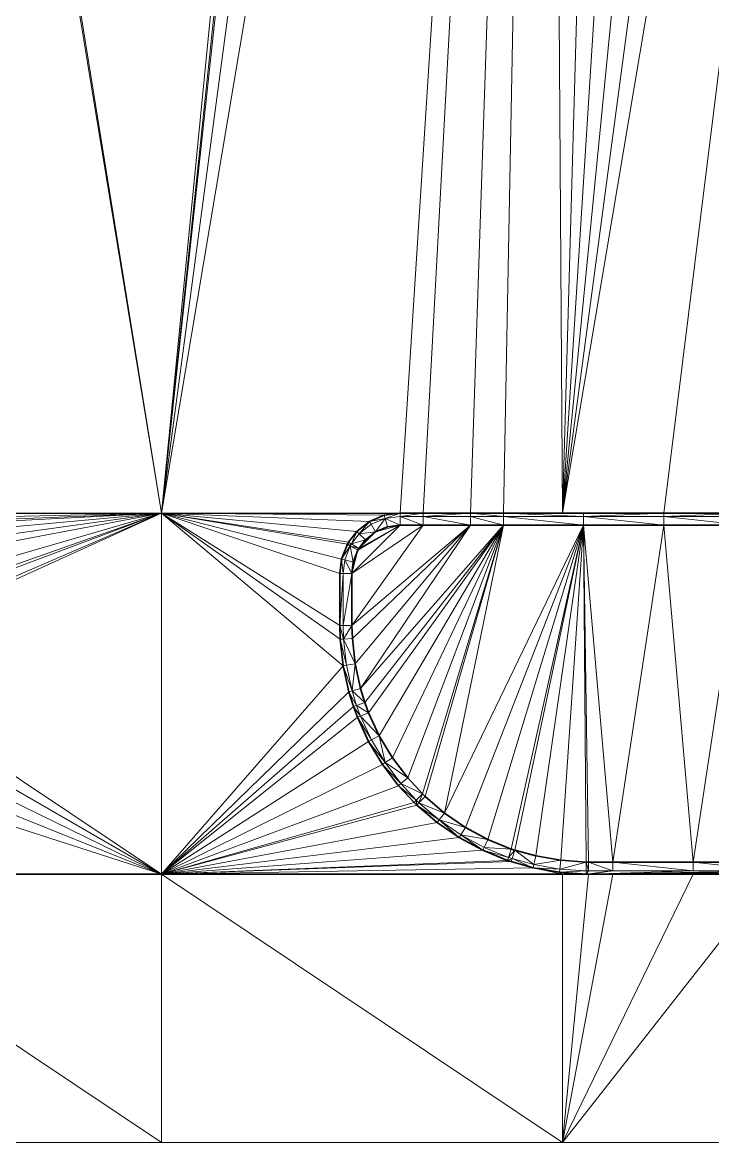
# Model space of a CAD drawing. Header units: metres. Extents: x 246428 to 246884, y 7418966 to 7419490.
# Drawn here: x 246728.28 to 246736.88, y 7419380.21 to 7419394.18 of the extents above; entities that cross this region are included whole.
import ezdxf

# ---------------------------------------------------------------- set-up
doc = ezdxf.new("R2010")
doc.units = ezdxf.units.M
doc.linetypes.add('blank name', pattern=[0])
doc.linetypes.add('HIDDEN', pattern=[9.525, 6.35, -3.175])
doc.layers.add('_12D_UNMAPPED', color=7, linetype='Continuous')
doc.layers.add('GRADELINES', color=250, linetype='HIDDEN', lineweight=25)
for name, color, linetype, lineweight, true_color in [('KERB_BACK', 7, 'Continuous', 35, 0x5fd2ff), ('KERB_LINE', 7, 'Continuous', 18, 0xb9b9b9), ('KERB_LIP', 7, 'Continuous', 35, 0x5fd2ff), ('KERB_TOP', 7, 'Continuous', 18, 0xb9b9b9)]:
    doc.layers.add(name, color=color, linetype=linetype, lineweight=lineweight, true_color=true_color)

msp = doc.modelspace()

# ---------------------------------------------------------------- linework, layer by layer
at = {"layer": '_12D_UNMAPPED', "color": 3, "linetype": 'blank name', "lineweight": 0}
for points in [[(246730.008, 7419388.055, 35.487), (246725.383, 7419416.69, 35.116), (246732.825, 7419416.708, 35.252)], [(246730.008, 7419388.055, 35.487), (246732.825, 7419416.708, 35.252), (246733.018, 7419416.66, 35.256)], [(246730.008, 7419388.055, 35.487), (246725.008, 7419388.055, 35.396), (246725.309, 7419416.671, 35.116)], [(246730.008, 7419388.055, 35.487), (246725.309, 7419416.671, 35.116), (246725.383, 7419416.69, 35.116)], [(246733.102, 7419416.655, 35.258), (246730.008, 7419388.055, 35.487), (246733.018, 7419416.66, 35.256)], [(246733.818, 7419416.655, 35.271), (246730.008, 7419388.055, 35.487), (246733.102, 7419416.655, 35.258)], [(246730.008, 7419388.055, 35.487), (246734.818, 7419416.655, 35.289), (246732.983, 7419388.055, 35.542)], [(246733.818, 7419416.655, 35.271), (246734.818, 7419416.655, 35.289), (246730.008, 7419388.055, 35.487)], [(246734.818, 7419416.655, 35.289), (246732.983, 7419388.055, 35.542), (246732.983, 7419388.055, 35.542)], [(246734.818, 7419416.655, 35.289), (246733.271, 7419388.055, 35.547), (246732.983, 7419388.055, 35.542)], [(246734.818, 7419416.655, 35.289), (246733.862, 7419388.055, 35.559), (246733.271, 7419388.055, 35.547)], [(246734.271, 7419388.055, 35.567), (246733.862, 7419388.055, 35.559), (246734.818, 7419416.655, 35.289)], [(246735.008, 7419388.055, 35.579), (246734.271, 7419388.055, 35.567), (246734.818, 7419416.655, 35.289)], [(246735.008, 7419388.055, 35.579), (246734.818, 7419416.655, 35.289), (246735.818, 7419416.655, 35.307)], [(246737.818, 7419416.655, 35.344), (246735.008, 7419388.055, 35.579), (246736.818, 7419416.655, 35.326)], [(246735.008, 7419388.055, 35.579), (246739.818, 7419416.655, 35.38), (246736.271, 7419388.055, 35.603)], [(246736.818, 7419416.655, 35.326), (246735.008, 7419388.055, 35.579), (246735.818, 7419416.655, 35.307)], [(246737.818, 7419416.655, 35.344), (246738.818, 7419416.655, 35.362), (246735.008, 7419388.055, 35.579)], [(246738.818, 7419416.655, 35.362), (246739.818, 7419416.655, 35.38), (246735.008, 7419388.055, 35.579)], [(246739.818, 7419416.655, 35.38), (246737.271, 7419388.055, 35.621), (246736.271, 7419388.055, 35.603)], [(246730.008, 7419388.055, 35.487), (246725.279, 7419388.055, 35.401), (246725.008, 7419388.055, 35.396)], [(246730.008, 7419388.055, 35.487), (246725.46, 7419388.033, 35.404), (246725.279, 7419388.055, 35.401)], [(246725.646, 7419387.96, 35.406), (246725.46, 7419388.033, 35.404), (246730.008, 7419388.055, 35.487)], [(246725.748, 7419387.891, 35.408), (246725.646, 7419387.96, 35.406), (246730.008, 7419388.055, 35.487)], [(246725.805, 7419387.84, 35.408), (246725.748, 7419387.891, 35.408), (246730.008, 7419388.055, 35.487)], [(246725.928, 7419387.683, 35.408), (246725.805, 7419387.84, 35.408), (246730.008, 7419388.055, 35.487)], [(246726.004, 7419387.499, 35.408), (246725.928, 7419387.683, 35.408), (246730.008, 7419388.055, 35.487)], [(246730.008, 7419383.555, 35.442), (246726.001, 7419386.235, 35.396), (246730.008, 7419388.055, 35.487)], [(246726.001, 7419386.235, 35.396), (246726.012, 7419386.33, 35.397), (246730.008, 7419388.055, 35.487)], [(246726.029, 7419387.305, 35.407), (246726.004, 7419387.499, 35.408), (246730.008, 7419388.055, 35.487)], [(246726.012, 7419386.33, 35.397), (246726.028, 7419386.568, 35.4), (246730.008, 7419388.055, 35.487)], [(246726.028, 7419386.568, 35.4), (246726.029, 7419386.655, 35.401), (246730.008, 7419388.055, 35.487)], [(246726.029, 7419386.901, 35.403), (246726.029, 7419387.305, 35.407), (246730.008, 7419388.055, 35.487)], [(246726.029, 7419386.655, 35.401), (246726.029, 7419386.901, 35.403), (246730.008, 7419388.055, 35.487)], [(246730.008, 7419388.055, 35.487), (246732.983, 7419388.055, 35.542), (246732.786, 7419388.029, 35.538)], [(246730.008, 7419388.055, 35.487), (246732.326, 7419387.668, 35.526), (246732.254, 7419387.482, 35.523)], [(246730.008, 7419388.055, 35.487), (246732.786, 7419388.029, 35.538), (246732.602, 7419387.951, 35.534)], [(246730.008, 7419388.055, 35.487), (246732.602, 7419387.951, 35.534), (246732.445, 7419387.828, 35.53)], [(246730.008, 7419388.055, 35.487), (246732.445, 7419387.828, 35.53), (246732.342, 7419387.694, 35.526)], [(246730.008, 7419388.055, 35.487), (246732.342, 7419387.694, 35.526), (246732.326, 7419387.668, 35.526)], [(246730.008, 7419388.055, 35.487), (246732.254, 7419387.482, 35.523), (246732.233, 7419387.305, 35.521)], [(246730.008, 7419388.055, 35.487), (246732.233, 7419387.305, 35.521), (246732.233, 7419386.655, 35.514)], [(246730.008, 7419388.055, 35.487), (246732.233, 7419386.655, 35.514), (246732.238, 7419386.483, 35.513)], [(246730.008, 7419388.055, 35.487), (246732.238, 7419386.483, 35.513), (246732.274, 7419386.152, 35.511)], [(246730.008, 7419383.555, 35.442), (246730.008, 7419388.055, 35.487), (246732.274, 7419386.152, 35.511)], [(246732.786, 7419388.029, 35.538), (246732.983, 7419388.055, 35.542), (246732.796, 7419387.99, 35.688)], [(246732.983, 7419388.055, 35.542), (246732.983, 7419388.015, 35.692), (246732.796, 7419387.99, 35.688)], [(246732.983, 7419388.015, 35.692), (246732.983, 7419388.055, 35.542), (246732.983, 7419388.015, 35.692)], [(246733.271, 7419388.055, 35.547), (246733.271, 7419388.015, 35.697), (246732.983, 7419388.015, 35.692)], [(246732.983, 7419388.055, 35.542), (246733.271, 7419388.055, 35.547), (246732.983, 7419388.015, 35.692)], [(246732.983, 7419388.055, 35.542), (246732.983, 7419388.055, 35.542), (246732.983, 7419388.015, 35.692)], [(246733.271, 7419388.055, 35.547), (246733.862, 7419388.055, 35.559), (246733.271, 7419388.015, 35.697)], [(246733.862, 7419388.055, 35.559), (246733.862, 7419388.015, 35.709), (246733.271, 7419388.015, 35.697)], [(246733.862, 7419388.055, 35.559), (246734.271, 7419388.015, 35.717), (246733.862, 7419388.015, 35.709)], [(246733.862, 7419388.055, 35.559), (246734.271, 7419388.055, 35.567), (246734.271, 7419388.015, 35.717)], [(246734.271, 7419388.055, 35.567), (246735.008, 7419388.055, 35.579), (246735.271, 7419388.055, 35.585)], [(246734.271, 7419388.015, 35.717), (246734.271, 7419388.055, 35.567), (246735.271, 7419388.015, 35.735)], [(246735.271, 7419388.055, 35.585), (246735.271, 7419388.015, 35.735), (246734.271, 7419388.055, 35.567)], [(246736.271, 7419388.055, 35.603), (246735.271, 7419388.055, 35.585), (246735.008, 7419388.055, 35.579)], [(246735.271, 7419388.055, 35.585), (246736.271, 7419388.055, 35.603), (246735.271, 7419388.015, 35.735)], [(246736.271, 7419388.055, 35.603), (246736.271, 7419388.015, 35.753), (246735.271, 7419388.015, 35.735)], [(246737.271, 7419388.055, 35.621), (246737.271, 7419388.015, 35.771), (246736.271, 7419388.015, 35.753)], [(246736.271, 7419388.055, 35.603), (246737.271, 7419388.055, 35.621), (246736.271, 7419388.015, 35.753)], [(246732.445, 7419387.828, 35.53), (246732.602, 7419387.951, 35.534), (246732.474, 7419387.8, 35.68)], [(246732.602, 7419387.951, 35.534), (246732.622, 7419387.917, 35.684), (246732.474, 7419387.8, 35.68)], [(246732.474, 7419387.8, 35.68), (246732.622, 7419387.917, 35.684), (246732.678, 7419387.822, 35.684)], [(246732.602, 7419387.951, 35.534), (246732.786, 7419388.029, 35.538), (246732.796, 7419387.99, 35.688)], [(246732.602, 7419387.951, 35.534), (246732.796, 7419387.99, 35.688), (246732.622, 7419387.917, 35.684)], [(246732.622, 7419387.917, 35.684), (246732.796, 7419387.99, 35.688), (246732.678, 7419387.822, 35.684)], [(246732.796, 7419387.99, 35.688), (246732.825, 7419387.884, 35.688), (246732.678, 7419387.822, 35.684)], [(246732.796, 7419387.99, 35.688), (246732.983, 7419388.015, 35.692), (246732.983, 7419387.905, 35.692)], [(246732.796, 7419387.99, 35.688), (246732.983, 7419387.905, 35.692), (246732.825, 7419387.884, 35.688)], [(246732.983, 7419388.015, 35.692), (246732.983, 7419388.015, 35.692), (246732.983, 7419387.905, 35.692)], [(246732.983, 7419388.015, 35.692), (246733.271, 7419388.015, 35.697), (246733.271, 7419387.905, 35.697)], [(246732.983, 7419387.905, 35.692), (246732.983, 7419388.015, 35.692), (246732.983, 7419387.905, 35.692)], [(246732.983, 7419388.015, 35.692), (246733.271, 7419387.905, 35.697), (246732.983, 7419387.905, 35.692)], [(246733.271, 7419388.015, 35.697), (246733.862, 7419387.905, 35.709), (246733.271, 7419387.905, 35.697)], [(246733.271, 7419388.015, 35.697), (246733.862, 7419388.015, 35.709), (246733.862, 7419387.905, 35.709)], [(246733.862, 7419388.015, 35.709), (246734.271, 7419388.015, 35.717), (246734.271, 7419387.905, 35.717)], [(246733.862, 7419388.015, 35.709), (246734.271, 7419387.905, 35.717), (246733.862, 7419387.905, 35.709)], [(246735.271, 7419387.905, 35.735), (246734.271, 7419388.015, 35.717), (246735.271, 7419388.015, 35.735)], [(246734.271, 7419388.015, 35.717), (246735.271, 7419387.905, 35.735), (246734.271, 7419387.905, 35.717)], [(246735.271, 7419388.015, 35.735), (246736.271, 7419387.905, 35.753), (246735.271, 7419387.905, 35.735)], [(246735.271, 7419388.015, 35.735), (246736.271, 7419388.015, 35.753), (246736.271, 7419387.905, 35.753)], [(246736.271, 7419388.015, 35.753), (246737.271, 7419387.905, 35.771), (246736.271, 7419387.905, 35.753)], [(246736.271, 7419388.015, 35.753), (246737.271, 7419388.015, 35.771), (246737.271, 7419387.905, 35.771)], [(246732.342, 7419387.694, 35.526), (246732.445, 7419387.828, 35.53), (246732.376, 7419387.673, 35.676)], [(246732.445, 7419387.828, 35.53), (246732.474, 7419387.8, 35.68), (246732.376, 7419387.673, 35.676)], [(246732.376, 7419387.673, 35.676), (246732.474, 7419387.8, 35.68), (246732.553, 7419387.723, 35.68)], [(246733.862, 7419387.905, 35.709), (246732.383, 7419386.655, 35.664), (246733.271, 7419387.905, 35.697)], [(246732.458, 7419387.595, 35.676), (246732.983, 7419387.905, 35.692), (246732.383, 7419387.305, 35.671)], [(246732.388, 7419386.492, 35.663), (246732.383, 7419386.655, 35.664), (246733.862, 7419387.905, 35.709)], [(246732.383, 7419386.655, 35.664), (246732.383, 7419387.305, 35.671), (246733.271, 7419387.905, 35.697)], [(246733.271, 7419387.905, 35.697), (246732.383, 7419387.305, 35.671), (246732.983, 7419387.905, 35.692)], [(246732.383, 7419387.305, 35.671), (246732.983, 7419387.905, 35.692), (246732.983, 7419387.905, 35.692)], [(246732.422, 7419386.177, 35.661), (246732.388, 7419386.492, 35.663), (246733.862, 7419387.905, 35.709)], [(246732.49, 7419385.867, 35.658), (246732.422, 7419386.177, 35.661), (246733.862, 7419387.905, 35.709)], [(246732.47, 7419387.616, 35.676), (246732.983, 7419387.905, 35.692), (246732.458, 7419387.595, 35.676)], [(246732.678, 7419387.822, 35.684), (246732.983, 7419387.905, 35.692), (246732.47, 7419387.616, 35.676)], [(246732.553, 7419387.723, 35.68), (246732.678, 7419387.822, 35.684), (246732.47, 7419387.616, 35.676)], [(246732.474, 7419387.8, 35.68), (246732.678, 7419387.822, 35.684), (246732.553, 7419387.723, 35.68)], [(246734.271, 7419387.905, 35.717), (246732.49, 7419385.867, 35.658), (246733.862, 7419387.905, 35.709)], [(246732.544, 7419385.694, 35.657), (246732.49, 7419385.867, 35.658), (246734.271, 7419387.905, 35.717)], [(246732.591, 7419385.566, 35.657), (246732.544, 7419385.694, 35.657), (246734.271, 7419387.905, 35.717)], [(246732.724, 7419385.279, 35.658), (246732.591, 7419385.566, 35.657), (246734.271, 7419387.905, 35.717)], [(246732.825, 7419387.884, 35.688), (246732.983, 7419387.905, 35.692), (246732.678, 7419387.822, 35.684)], [(246732.887, 7419385.006, 35.658), (246732.724, 7419385.279, 35.658), (246734.271, 7419387.905, 35.717)], [(246733.078, 7419384.753, 35.658), (246732.887, 7419385.006, 35.658), (246734.271, 7419387.905, 35.717)], [(246733.263, 7419384.554, 35.659), (246733.078, 7419384.753, 35.658), (246734.271, 7419387.905, 35.717)], [(246733.295, 7419384.522, 35.659), (246733.263, 7419384.554, 35.659), (246734.271, 7419387.905, 35.717)], [(246733.536, 7419384.316, 35.663), (246733.295, 7419384.522, 35.659), (246734.271, 7419387.905, 35.717)], [(246735.271, 7419387.905, 35.735), (246733.536, 7419384.316, 35.663), (246734.271, 7419387.905, 35.717)], [(246733.797, 7419384.137, 35.666), (246733.536, 7419384.316, 35.663), (246735.271, 7419387.905, 35.735)], [(246734.076, 7419383.986, 35.67), (246733.797, 7419384.137, 35.666), (246735.271, 7419387.905, 35.735)], [(246734.37, 7419383.867, 35.673), (246734.076, 7419383.986, 35.67), (246735.271, 7419387.905, 35.735)], [(246734.413, 7419383.852, 35.673), (246734.37, 7419383.867, 35.673), (246735.271, 7419387.905, 35.735)], [(246734.675, 7419383.78, 35.678), (246734.413, 7419383.852, 35.673), (246735.271, 7419387.905, 35.735)], [(246734.987, 7419383.726, 35.684), (246734.675, 7419383.78, 35.678), (246735.271, 7419387.905, 35.735)], [(246735.304, 7419383.705, 35.689), (246734.987, 7419383.726, 35.684), (246735.271, 7419387.905, 35.735)], [(246735.636, 7419383.705, 35.695), (246735.333, 7419383.705, 35.69), (246735.271, 7419387.905, 35.735)], [(246736.271, 7419387.905, 35.753), (246735.636, 7419383.705, 35.695), (246735.271, 7419387.905, 35.735)], [(246735.333, 7419383.705, 35.69), (246735.304, 7419383.705, 35.689), (246735.271, 7419387.905, 35.735)], [(246736.636, 7419383.705, 35.713), (246735.636, 7419383.705, 35.695), (246736.271, 7419387.905, 35.753)], [(246737.271, 7419387.905, 35.771), (246736.636, 7419383.705, 35.713), (246736.271, 7419387.905, 35.753)], [(246737.636, 7419383.705, 35.732), (246736.636, 7419383.705, 35.713), (246737.271, 7419387.905, 35.771)], [(246732.254, 7419387.482, 35.523), (246732.326, 7419387.668, 35.526), (246732.361, 7419387.648, 35.676)], [(246732.254, 7419387.482, 35.523), (246732.361, 7419387.648, 35.676), (246732.293, 7419387.472, 35.673)], [(246732.293, 7419387.472, 35.673), (246732.361, 7419387.648, 35.676), (246732.4, 7419387.446, 35.673)], [(246732.326, 7419387.668, 35.526), (246732.342, 7419387.694, 35.526), (246732.376, 7419387.673, 35.676)], [(246732.326, 7419387.668, 35.526), (246732.376, 7419387.673, 35.676), (246732.361, 7419387.648, 35.676)], [(246732.361, 7419387.648, 35.676), (246732.376, 7419387.673, 35.676), (246732.47, 7419387.616, 35.676)], [(246732.361, 7419387.648, 35.676), (246732.47, 7419387.616, 35.676), (246732.458, 7419387.595, 35.676)], [(246732.361, 7419387.648, 35.676), (246732.458, 7419387.595, 35.676), (246732.4, 7419387.446, 35.673)], [(246732.376, 7419387.673, 35.676), (246732.553, 7419387.723, 35.68), (246732.47, 7419387.616, 35.676)], [(246732.4, 7419387.446, 35.673), (246732.458, 7419387.595, 35.676), (246732.383, 7419387.305, 35.671)], [(246732.233, 7419387.305, 35.521), (246732.254, 7419387.482, 35.523), (246732.273, 7419387.305, 35.671)], [(246732.254, 7419387.482, 35.523), (246732.293, 7419387.472, 35.673), (246732.273, 7419387.305, 35.671)], [(246732.273, 7419387.305, 35.671), (246732.293, 7419387.472, 35.673), (246732.383, 7419387.305, 35.671)], [(246732.293, 7419387.472, 35.673), (246732.4, 7419387.446, 35.673), (246732.383, 7419387.305, 35.671)], [(246732.233, 7419386.655, 35.514), (246732.233, 7419387.305, 35.521), (246732.273, 7419387.305, 35.671)], [(246732.233, 7419386.655, 35.514), (246732.273, 7419387.305, 35.671), (246732.273, 7419386.655, 35.664)], [(246732.273, 7419386.655, 35.664), (246732.383, 7419387.305, 35.671), (246732.383, 7419386.655, 35.664)], [(246732.273, 7419386.655, 35.664), (246732.273, 7419387.305, 35.671), (246732.383, 7419387.305, 35.671)], [(246732.238, 7419386.483, 35.513), (246732.233, 7419386.655, 35.514), (246732.278, 7419386.486, 35.663)], [(246732.233, 7419386.655, 35.514), (246732.273, 7419386.655, 35.664), (246732.278, 7419386.486, 35.663)], [(246732.278, 7419386.486, 35.663), (246732.273, 7419386.655, 35.664), (246732.383, 7419386.655, 35.664)], [(246732.278, 7419386.486, 35.663), (246732.383, 7419386.655, 35.664), (246732.388, 7419386.492, 35.663)], [(246732.238, 7419386.483, 35.513), (246732.278, 7419386.486, 35.663), (246732.314, 7419386.159, 35.661)], [(246732.274, 7419386.152, 35.511), (246732.238, 7419386.483, 35.513), (246732.314, 7419386.159, 35.661)], [(246732.278, 7419386.486, 35.663), (246732.388, 7419386.492, 35.663), (246732.422, 7419386.177, 35.661)], [(246732.314, 7419386.159, 35.661), (246732.278, 7419386.486, 35.663), (246732.422, 7419386.177, 35.661)], [(246725.938, 7419385.908, 35.391), (246726.001, 7419386.235, 35.396), (246730.008, 7419383.555, 35.442)], [(246730.008, 7419383.555, 35.442), (246732.274, 7419386.152, 35.511), (246732.346, 7419385.827, 35.508)], [(246732.274, 7419386.152, 35.511), (246732.314, 7419386.159, 35.661), (246732.384, 7419385.838, 35.658)], [(246732.346, 7419385.827, 35.508), (246732.274, 7419386.152, 35.511), (246732.384, 7419385.838, 35.658)], [(246732.384, 7419385.838, 35.658), (246732.314, 7419386.159, 35.661), (246732.422, 7419386.177, 35.661)], [(246732.384, 7419385.838, 35.658), (246732.422, 7419386.177, 35.661), (246732.49, 7419385.867, 35.658)], [(246725.841, 7419385.59, 35.386), (246725.938, 7419385.908, 35.391), (246730.008, 7419383.555, 35.442)], [(246730.008, 7419383.555, 35.442), (246732.346, 7419385.827, 35.508), (246732.402, 7419385.645, 35.507)], [(246732.346, 7419385.827, 35.508), (246732.384, 7419385.838, 35.658), (246732.44, 7419385.658, 35.657)], [(246732.402, 7419385.645, 35.507), (246732.346, 7419385.827, 35.508), (246732.44, 7419385.658, 35.657)], [(246732.384, 7419385.838, 35.658), (246732.49, 7419385.867, 35.658), (246732.544, 7419385.694, 35.657)], [(246732.44, 7419385.658, 35.657), (246732.384, 7419385.838, 35.658), (246732.544, 7419385.694, 35.657)], [(246732.44, 7419385.658, 35.657), (246732.544, 7419385.694, 35.657), (246732.591, 7419385.566, 35.657)], [(246725.709, 7419385.283, 35.38), (246725.841, 7419385.59, 35.386), (246730.008, 7419383.555, 35.442)], [(246730.008, 7419383.555, 35.442), (246732.402, 7419385.645, 35.507), (246732.452, 7419385.511, 35.507)], [(246732.402, 7419385.645, 35.507), (246732.44, 7419385.658, 35.657), (246732.489, 7419385.526, 35.657)], [(246732.452, 7419385.511, 35.507), (246732.402, 7419385.645, 35.507), (246732.489, 7419385.526, 35.657)], [(246732.489, 7419385.526, 35.657), (246732.44, 7419385.658, 35.657), (246732.591, 7419385.566, 35.657)], [(246732.489, 7419385.526, 35.657), (246732.591, 7419385.566, 35.657), (246732.724, 7419385.279, 35.658)], [(246730.008, 7419383.555, 35.442), (246732.452, 7419385.511, 35.507), (246732.591, 7419385.208, 35.508)], [(246732.452, 7419385.511, 35.507), (246732.489, 7419385.526, 35.657), (246732.627, 7419385.227, 35.658)], [(246732.591, 7419385.208, 35.508), (246732.452, 7419385.511, 35.507), (246732.627, 7419385.227, 35.658)], [(246732.627, 7419385.227, 35.658), (246732.489, 7419385.526, 35.657), (246732.724, 7419385.279, 35.658)], [(246725.546, 7419384.993, 35.375), (246725.709, 7419385.283, 35.38), (246730.008, 7419383.555, 35.442)], [(246732.796, 7419384.945, 35.658), (246732.627, 7419385.227, 35.658), (246732.724, 7419385.279, 35.658)], [(246732.796, 7419384.945, 35.658), (246732.724, 7419385.279, 35.658), (246732.887, 7419385.006, 35.658)], [(246730.008, 7419383.555, 35.442), (246732.591, 7419385.208, 35.508), (246732.763, 7419384.923, 35.508)], [(246732.591, 7419385.208, 35.508), (246732.627, 7419385.227, 35.658), (246732.796, 7419384.945, 35.658)], [(246732.763, 7419384.923, 35.508), (246732.591, 7419385.208, 35.508), (246732.796, 7419384.945, 35.658)], [(246725.008, 7419383.555, 35.351), (246725.546, 7419384.993, 35.375), (246730.008, 7419383.555, 35.442)], [(246732.796, 7419384.945, 35.658), (246732.887, 7419385.006, 35.658), (246733.078, 7419384.753, 35.658)], [(246730.008, 7419383.555, 35.442), (246732.763, 7419384.923, 35.508), (246732.963, 7419384.657, 35.508)], [(246732.763, 7419384.923, 35.508), (246732.796, 7419384.945, 35.658), (246732.994, 7419384.683, 35.658)], [(246732.963, 7419384.657, 35.508), (246732.763, 7419384.923, 35.508), (246732.994, 7419384.683, 35.658)], [(246732.994, 7419384.683, 35.658), (246732.796, 7419384.945, 35.658), (246733.078, 7419384.753, 35.658)], [(246732.994, 7419384.683, 35.658), (246733.078, 7419384.753, 35.658), (246733.263, 7419384.554, 35.659)], [(246730.008, 7419383.555, 35.442), (246732.963, 7419384.657, 35.508), (246733.157, 7419384.447, 35.509)], [(246732.963, 7419384.657, 35.508), (246732.994, 7419384.683, 35.658), (246733.185, 7419384.476, 35.659)], [(246733.157, 7419384.447, 35.509), (246732.963, 7419384.657, 35.508), (246733.185, 7419384.476, 35.659)], [(246733.185, 7419384.476, 35.659), (246732.994, 7419384.683, 35.658), (246733.263, 7419384.554, 35.659)], [(246730.008, 7419383.555, 35.442), (246733.157, 7419384.447, 35.509), (246733.192, 7419384.414, 35.509)], [(246733.192, 7419384.414, 35.509), (246733.157, 7419384.447, 35.509), (246733.185, 7419384.476, 35.659)], [(246733.219, 7419384.443, 35.659), (246733.185, 7419384.476, 35.659), (246733.263, 7419384.554, 35.659)], [(246733.192, 7419384.414, 35.509), (246733.185, 7419384.476, 35.659), (246733.219, 7419384.443, 35.659)], [(246733.192, 7419384.414, 35.509), (246733.219, 7419384.443, 35.659), (246733.469, 7419384.229, 35.663)], [(246733.219, 7419384.443, 35.659), (246733.263, 7419384.554, 35.659), (246733.295, 7419384.522, 35.659)], [(246733.219, 7419384.443, 35.659), (246733.295, 7419384.522, 35.659), (246733.536, 7419384.316, 35.663)], [(246733.469, 7419384.229, 35.663), (246733.219, 7419384.443, 35.659), (246733.536, 7419384.316, 35.663)], [(246730.008, 7419383.555, 35.442), (246733.192, 7419384.414, 35.509), (246733.444, 7419384.197, 35.513)], [(246733.444, 7419384.197, 35.513), (246733.192, 7419384.414, 35.509), (246733.469, 7419384.229, 35.663)], [(246733.469, 7419384.229, 35.663), (246733.536, 7419384.316, 35.663), (246733.797, 7419384.137, 35.666)], [(246730.008, 7419383.555, 35.442), (246733.444, 7419384.197, 35.513), (246733.719, 7419384.009, 35.516)], [(246733.719, 7419384.009, 35.516), (246733.444, 7419384.197, 35.513), (246733.469, 7419384.229, 35.663)], [(246733.719, 7419384.009, 35.516), (246733.469, 7419384.229, 35.663), (246733.74, 7419384.043, 35.666)], [(246733.74, 7419384.043, 35.666), (246733.469, 7419384.229, 35.663), (246733.797, 7419384.137, 35.666)], [(246734.013, 7419383.851, 35.52), (246730.008, 7419383.555, 35.442), (246733.719, 7419384.009, 35.516)], [(246734.013, 7419383.851, 35.52), (246733.719, 7419384.009, 35.516), (246733.74, 7419384.043, 35.666)], [(246733.74, 7419384.043, 35.666), (246733.797, 7419384.137, 35.666), (246734.076, 7419383.986, 35.67)], [(246734.013, 7419383.851, 35.52), (246733.74, 7419384.043, 35.666), (246734.03, 7419383.887, 35.67)], [(246734.03, 7419383.887, 35.67), (246733.74, 7419384.043, 35.666), (246734.076, 7419383.986, 35.67)], [(246734.013, 7419383.851, 35.52), (246734.03, 7419383.887, 35.67), (246734.334, 7419383.763, 35.673)], [(246734.03, 7419383.887, 35.67), (246734.076, 7419383.986, 35.67), (246734.37, 7419383.867, 35.673)], [(246734.334, 7419383.763, 35.673), (246734.03, 7419383.887, 35.67), (246734.37, 7419383.867, 35.673)], [(246734.334, 7419383.763, 35.673), (246734.37, 7419383.867, 35.673), (246734.413, 7419383.852, 35.673)], [(246734.321, 7419383.725, 35.523), (246730.008, 7419383.555, 35.442), (246734.013, 7419383.851, 35.52)], [(246734.366, 7419383.71, 35.523), (246730.008, 7419383.555, 35.442), (246734.321, 7419383.725, 35.523)], [(246734.321, 7419383.725, 35.523), (246734.013, 7419383.851, 35.52), (246734.334, 7419383.763, 35.673)], [(246734.321, 7419383.725, 35.523), (246734.334, 7419383.763, 35.673), (246734.379, 7419383.748, 35.673)], [(246734.366, 7419383.71, 35.523), (246734.321, 7419383.725, 35.523), (246734.379, 7419383.748, 35.673)], [(246734.379, 7419383.748, 35.673), (246734.334, 7419383.763, 35.673), (246734.413, 7419383.852, 35.673)], [(246734.641, 7419383.633, 35.528), (246734.366, 7419383.71, 35.523), (246734.379, 7419383.748, 35.673)], [(246734.65, 7419383.672, 35.678), (246734.379, 7419383.748, 35.673), (246734.413, 7419383.852, 35.673)], [(246734.641, 7419383.633, 35.528), (246734.379, 7419383.748, 35.673), (246734.65, 7419383.672, 35.678)], [(246734.65, 7419383.672, 35.678), (246734.413, 7419383.852, 35.673), (246734.675, 7419383.78, 35.678)], [(246734.65, 7419383.672, 35.678), (246734.675, 7419383.78, 35.678), (246734.987, 7419383.726, 35.684)], [(246734.974, 7419383.616, 35.684), (246734.65, 7419383.672, 35.678), (246734.987, 7419383.726, 35.684)], [(246735.304, 7419383.705, 35.689), (246734.974, 7419383.616, 35.684), (246734.987, 7419383.726, 35.684)], [(246734.641, 7419383.633, 35.528), (246730.008, 7419383.555, 35.442), (246734.366, 7419383.71, 35.523)], [(246735.008, 7419383.555, 35.534), (246730.008, 7419383.555, 35.442), (246734.641, 7419383.633, 35.528)], [(246734.641, 7419383.633, 35.528), (246734.65, 7419383.672, 35.678), (246734.974, 7419383.616, 35.684)], [(246735.008, 7419383.555, 35.534), (246734.641, 7419383.633, 35.528), (246734.97, 7419383.577, 35.534)], [(246734.97, 7419383.577, 35.534), (246734.641, 7419383.633, 35.528), (246734.974, 7419383.616, 35.684)], [(246735.303, 7419383.595, 35.689), (246734.97, 7419383.577, 35.534), (246734.974, 7419383.616, 35.684)], [(246735.303, 7419383.595, 35.689), (246735.302, 7419383.555, 35.539), (246734.97, 7419383.577, 35.534)], [(246735.304, 7419383.705, 35.689), (246735.303, 7419383.595, 35.689), (246734.974, 7419383.616, 35.684)], [(246735.636, 7419383.595, 35.695), (246735.333, 7419383.555, 35.54), (246735.302, 7419383.555, 35.539)], [(246735.333, 7419383.595, 35.69), (246735.302, 7419383.555, 35.539), (246735.303, 7419383.595, 35.689)], [(246735.636, 7419383.595, 35.695), (246735.302, 7419383.555, 35.539), (246735.333, 7419383.595, 35.69)], [(246735.333, 7419383.595, 35.69), (246735.303, 7419383.595, 35.689), (246735.304, 7419383.705, 35.689)], [(246735.333, 7419383.595, 35.69), (246735.304, 7419383.705, 35.689), (246735.333, 7419383.705, 35.69)], [(246735.636, 7419383.595, 35.695), (246735.333, 7419383.595, 35.69), (246735.333, 7419383.705, 35.69)], [(246735.636, 7419383.595, 35.695), (246735.333, 7419383.705, 35.69), (246735.636, 7419383.705, 35.695)], [(246736.636, 7419383.595, 35.713), (246737.636, 7419383.595, 35.732), (246735.333, 7419383.555, 35.54)], [(246735.333, 7419383.555, 35.54), (246739.636, 7419383.595, 35.768), (246735.636, 7419383.555, 35.545)], [(246737.636, 7419383.595, 35.732), (246738.636, 7419383.595, 35.75), (246735.333, 7419383.555, 35.54)], [(246735.636, 7419383.595, 35.695), (246736.636, 7419383.595, 35.713), (246735.333, 7419383.555, 35.54)], [(246735.333, 7419383.555, 35.54), (246738.636, 7419383.595, 35.75), (246739.636, 7419383.595, 35.768)], [(246736.636, 7419383.595, 35.713), (246735.636, 7419383.705, 35.695), (246736.636, 7419383.705, 35.713)], [(246736.636, 7419383.595, 35.713), (246735.636, 7419383.595, 35.695), (246735.636, 7419383.705, 35.695)], [(246735.636, 7419383.555, 35.545), (246739.636, 7419383.595, 35.768), (246736.636, 7419383.555, 35.563)], [(246737.636, 7419383.595, 35.732), (246736.636, 7419383.705, 35.713), (246737.636, 7419383.705, 35.732)], [(246737.636, 7419383.595, 35.732), (246736.636, 7419383.595, 35.713), (246736.636, 7419383.705, 35.713)], [(246739.636, 7419383.595, 35.768), (246737.636, 7419383.555, 35.582), (246736.636, 7419383.555, 35.563)], [(246730.008, 7419380.205, 35.409), (246725.008, 7419383.555, 35.351), (246730.008, 7419383.555, 35.442)], [(246730.008, 7419380.205, 35.409), (246725.008, 7419380.205, 35.318), (246725.008, 7419383.555, 35.351)], [(246735.008, 7419383.555, 35.534), (246735.008, 7419380.205, 35.5), (246730.008, 7419383.555, 35.442)], [(246735.008, 7419380.205, 35.5), (246730.008, 7419380.205, 35.409), (246730.008, 7419383.555, 35.442)], [(246735.302, 7419383.555, 35.539), (246735.008, 7419383.555, 35.534), (246734.97, 7419383.577, 35.534)], [(246735.333, 7419383.555, 35.54), (246735.008, 7419383.555, 35.534), (246735.302, 7419383.555, 35.539)], [(246735.008, 7419380.205, 35.5), (246735.008, 7419383.555, 35.534), (246735.333, 7419383.555, 35.54)], [(246735.008, 7419380.205, 35.5), (246735.333, 7419383.555, 35.54), (246735.636, 7419383.555, 35.545)], [(246735.008, 7419380.205, 35.5), (246735.636, 7419383.555, 35.545), (246736.636, 7419383.555, 35.563)], [(246735.008, 7419380.205, 35.5), (246736.636, 7419383.555, 35.563), (246737.636, 7419383.555, 35.582)], [(246739.696, 7419380.205, 35.586), (246735.008, 7419380.205, 35.5), (246737.636, 7419383.555, 35.582)]]:
    msp.add_3dface(points, dxfattribs=at)
at = {"layer": 'GRADELINES'}
msp.add_polyline3d([(246718.629, 7419388.055, 35.28), (246720.008, 7419388.055, 35.305), (246725.008, 7419388.055, 35.396), (246730.008, 7419388.055, 35.487), (246735.008, 7419388.055, 35.579), (246739.696, 7419388.055, 35.664), (246740.008, 7419388.055, 35.67), (246745.008, 7419388.055, 35.76), (246750.008, 7419388.055, 35.85), (246751.029, 7419387.915, 35.867)], dxfattribs=at)
at = {"layer": 'KERB_BACK'}
for points in [[(246732.983, 7419387.905, 35.692), (246732.825, 7419387.884, 35.688), (246732.678, 7419387.822, 35.684), (246732.553, 7419387.723, 35.68), (246732.47, 7419387.616, 35.676), (246732.458, 7419387.595, 35.676), (246732.4, 7419387.446, 35.673), (246732.383, 7419387.305, 35.671), (246732.383, 7419386.655, 35.664), (246732.388, 7419386.492, 35.663), (246732.422, 7419386.177, 35.661), (246732.49, 7419385.867, 35.658), (246732.544, 7419385.694, 35.657), (246732.591, 7419385.566, 35.657), (246732.724, 7419385.279, 35.658), (246732.887, 7419385.006, 35.658), (246733.078, 7419384.753, 35.658), (246733.263, 7419384.554, 35.659), (246733.295, 7419384.522, 35.659), (246733.536, 7419384.316, 35.663), (246733.797, 7419384.137, 35.666), (246734.076, 7419383.986, 35.67), (246734.37, 7419383.867, 35.673), (246734.413, 7419383.852, 35.673), (246734.675, 7419383.78, 35.678), (246734.987, 7419383.726, 35.684), (246735.304, 7419383.705, 35.689), (246735.333, 7419383.705, 35.69), (246735.636, 7419383.705, 35.695), (246736.636, 7419383.705, 35.713), (246737.636, 7419383.705, 35.732)], [(246737.271, 7419387.905, 35.771), (246736.271, 7419387.905, 35.753), (246735.271, 7419387.905, 35.735), (246734.271, 7419387.905, 35.717), (246733.862, 7419387.905, 35.709), (246733.271, 7419387.905, 35.697), (246732.983, 7419387.905, 35.692), (246732.983, 7419387.905, 35.692)]]:
    msp.add_polyline3d(points, dxfattribs=at)
at = {"layer": 'KERB_LINE'}
for points in [[(246732.983, 7419388.055, 35.542), (246732.786, 7419388.029, 35.538), (246732.602, 7419387.951, 35.534), (246732.445, 7419387.828, 35.53), (246732.342, 7419387.694, 35.526), (246732.326, 7419387.668, 35.526), (246732.254, 7419387.482, 35.523), (246732.233, 7419387.305, 35.521), (246732.233, 7419386.655, 35.514), (246732.238, 7419386.483, 35.513), (246732.274, 7419386.152, 35.511), (246732.346, 7419385.827, 35.508), (246732.402, 7419385.645, 35.507), (246732.452, 7419385.511, 35.507), (246732.591, 7419385.208, 35.508), (246732.763, 7419384.923, 35.508), (246732.963, 7419384.657, 35.508), (246733.157, 7419384.447, 35.509), (246733.192, 7419384.414, 35.509), (246733.444, 7419384.197, 35.513), (246733.719, 7419384.009, 35.516), (246734.013, 7419383.851, 35.52), (246734.321, 7419383.725, 35.523), (246734.366, 7419383.71, 35.523), (246734.641, 7419383.633, 35.528), (246734.97, 7419383.577, 35.534), (246735.302, 7419383.555, 35.539), (246735.333, 7419383.555, 35.54), (246735.636, 7419383.555, 35.545), (246736.636, 7419383.555, 35.563), (246737.636, 7419383.555, 35.582)], [(246737.271, 7419388.055, 35.621), (246736.271, 7419388.055, 35.603), (246735.271, 7419388.055, 35.585), (246734.271, 7419388.055, 35.567), (246733.862, 7419388.055, 35.559), (246733.271, 7419388.055, 35.547), (246732.983, 7419388.055, 35.542), (246732.983, 7419388.055, 35.542)]]:
    msp.add_polyline3d(points, dxfattribs=at)
at = {"layer": 'KERB_LIP'}
for points in [[(246732.983, 7419388.055, 35.542), (246732.786, 7419388.029, 35.538), (246732.602, 7419387.951, 35.534), (246732.445, 7419387.828, 35.53), (246732.342, 7419387.694, 35.526), (246732.326, 7419387.668, 35.526), (246732.254, 7419387.482, 35.523), (246732.233, 7419387.305, 35.521), (246732.233, 7419386.655, 35.514), (246732.238, 7419386.483, 35.513), (246732.274, 7419386.152, 35.511), (246732.346, 7419385.827, 35.508), (246732.402, 7419385.645, 35.507), (246732.452, 7419385.511, 35.507), (246732.591, 7419385.208, 35.508), (246732.763, 7419384.923, 35.508), (246732.963, 7419384.657, 35.508), (246733.157, 7419384.447, 35.509), (246733.192, 7419384.414, 35.509), (246733.444, 7419384.197, 35.513), (246733.719, 7419384.009, 35.516), (246734.013, 7419383.851, 35.52), (246734.321, 7419383.725, 35.523), (246734.366, 7419383.71, 35.523), (246734.641, 7419383.633, 35.528), (246734.97, 7419383.577, 35.534), (246735.302, 7419383.555, 35.539), (246735.333, 7419383.555, 35.54), (246735.636, 7419383.555, 35.545), (246736.636, 7419383.555, 35.563), (246737.636, 7419383.555, 35.582)], [(246737.271, 7419388.055, 35.621), (246736.271, 7419388.055, 35.603), (246735.271, 7419388.055, 35.585), (246734.271, 7419388.055, 35.567), (246733.862, 7419388.055, 35.559), (246733.271, 7419388.055, 35.547), (246732.983, 7419388.055, 35.542), (246732.983, 7419388.055, 35.542)], [(246718.629, 7419383.555, 35.235), (246720.008, 7419383.555, 35.26), (246725.008, 7419383.555, 35.351), (246730.008, 7419383.555, 35.442), (246735.008, 7419383.555, 35.534), (246739.696, 7419383.555, 35.619)]]:
    msp.add_polyline3d(points, dxfattribs=at)
at = {"layer": 'KERB_TOP'}
for points in [[(246732.983, 7419388.015, 35.692), (246732.796, 7419387.99, 35.688), (246732.622, 7419387.917, 35.684), (246732.474, 7419387.8, 35.68), (246732.376, 7419387.673, 35.676), (246732.361, 7419387.648, 35.676), (246732.293, 7419387.472, 35.673), (246732.273, 7419387.305, 35.671), (246732.273, 7419386.655, 35.664), (246732.278, 7419386.486, 35.663), (246732.314, 7419386.159, 35.661), (246732.384, 7419385.838, 35.658), (246732.44, 7419385.658, 35.657), (246732.489, 7419385.526, 35.657), (246732.627, 7419385.227, 35.658), (246732.796, 7419384.945, 35.658), (246732.994, 7419384.683, 35.658), (246733.185, 7419384.476, 35.659), (246733.219, 7419384.443, 35.659), (246733.469, 7419384.229, 35.663), (246733.74, 7419384.043, 35.666), (246734.03, 7419383.887, 35.67), (246734.334, 7419383.763, 35.673), (246734.379, 7419383.748, 35.673), (246734.65, 7419383.672, 35.678), (246734.974, 7419383.616, 35.684), (246735.303, 7419383.595, 35.689), (246735.333, 7419383.595, 35.69), (246735.636, 7419383.595, 35.695), (246736.636, 7419383.595, 35.713), (246737.636, 7419383.595, 35.732)], [(246737.271, 7419388.015, 35.771), (246736.271, 7419388.015, 35.753), (246735.271, 7419388.015, 35.735), (246734.271, 7419388.015, 35.717), (246733.862, 7419388.015, 35.709), (246733.271, 7419388.015, 35.697), (246732.983, 7419388.015, 35.692), (246732.983, 7419388.015, 35.692)]]:
    msp.add_polyline3d(points, dxfattribs=at)

doc.saveas('drawing.dxf')
